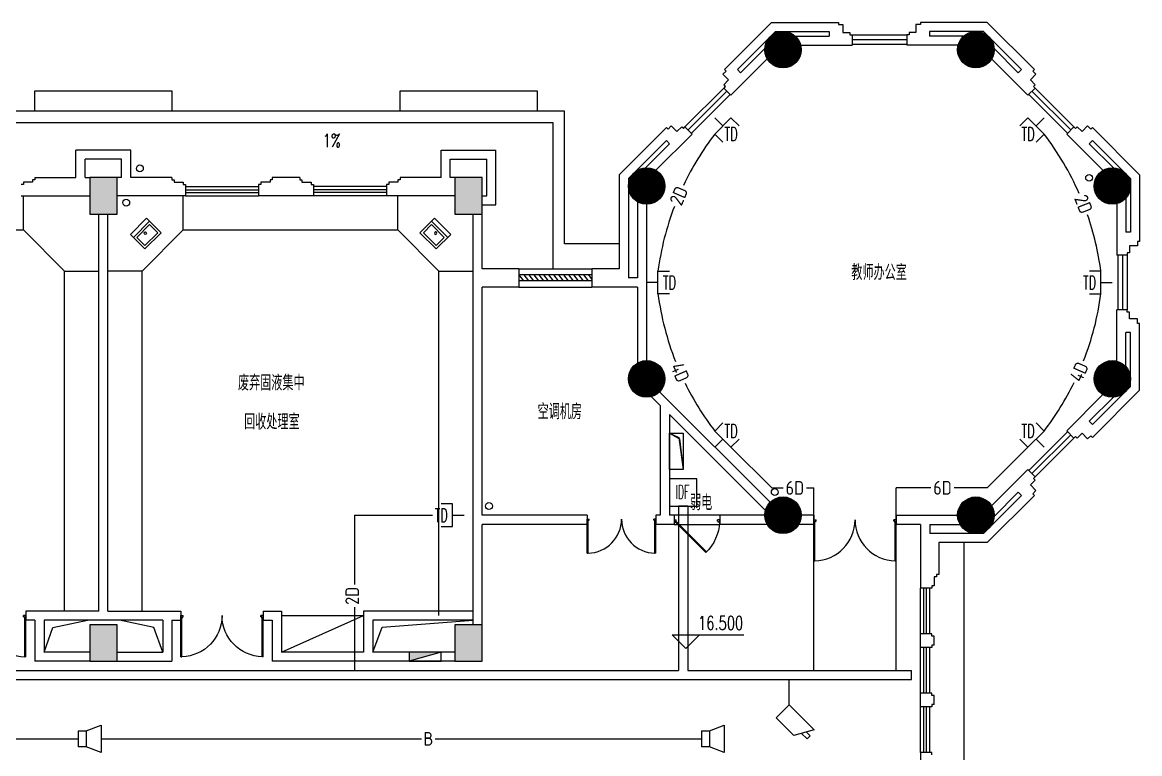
# Model space of a CAD drawing. Extents: x 190999 to 834799, y -200814 to 215286.
# Drawn here: x 618010 to 642484, y -54269 to -38244 of the extents above; entities that cross this region are included whole.
import ezdxf
from ezdxf.enums import TextEntityAlignment as Align

# ---------------------------------------------------------------- set-up
doc = ezdxf.new("R2010")
doc.units = 0
doc.header["$LTSCALE"] = 1000
doc.header["$MEASUREMENT"] = 0
for name, color, linetype in [('00-EQUIP', 3, 'Continuous'), ('00-SIG_TEXT', 7, 'Continuous'), ('00-WIRE-4', 6, 'Continuous'), ('A-墙线', 2, 'Continuous'), ('A-外包装修', 250, 'Continuous'), ('A-外窗', 145, 'Continuous'), ('A-家具', 250, 'Continuous'), ('A-门', 167, 'Continuous'), ('COLUMN', 2, 'Continuous'), ('DIM_ELEV', 3, 'Continuous'), ('EQUIP_消火栓', 6, 'Continuous'), ('PUB_HATCH', 250, 'Continuous'), ('PUB_TEXT', 7, 'Continuous'), ('WALL', 4, 'Continuous'), ('WINDOW', 7, 'Continuous'), ('屋面排水', 7, 'Continuous'), ('房间名称', 7, 'Continuous'), ('桥架', 1, 'Continuous'), ('洞口线', 177, 'Continuous'), ('电井开洞', 6, 'Continuous'), ('雨水管', 3, 'Continuous'), ('雨水管口', 1, 'Continuous')]:
    doc.layers.add(name, color=color, linetype=linetype)
doc.styles.add('-GBCBIGGBENOR', font='GBENOR.shx', dxfattribs={"bigfont": 'GBCBIG.shx'})
doc.styles.add('_COMPLEX', font='COMPLEX.shx', dxfattribs={"width": 0.5})
doc.styles.add('_TCH_DIM', font='SIMPLEX', dxfattribs={"bigfont": 'GBCBIG'})
doc.styles.get("Standard").update_dxf_attribs({"font": 'simhei.ttf'})
doc.styles.add('zz-1', font='arial.ttf', dxfattribs={"width": 0.8})

# ---------------------------------------------------------------- blocks, each defined once
blk = doc.blocks.new('m1800')
at = {"layer": 'A-墙线'}
for p, q in [((-900, -100), (-900, 100)), ((900, -100), (900, 100))]:
    blk.add_line(p, q, dxfattribs=at)
at = {"layer": 'A-门'}
for p, q in [((-900, 900), (-900, 0)), ((-900, 900), (-880, 900)), ((-880, 900), (-880, 50)), ((880, 900), (880, 50)), ((900, 900), (880, 900)), ((900, 900), (900, 0)), ((-900, 50), (-870, 50)), ((-900, 0), (-850, 0)), ((-870, 50), (-870, 30)), ((-870, 30), (-850, 30)), ((-850, 30), (-850, 0)), ((850, 30), (850, 0)), ((870, 30), (850, 30)), ((900, 0), (850, 0)), ((870, 50), (870, 30)), ((900, 50), (870, 50))]:
    blk.add_line(p, q, dxfattribs=at)
for centre, start, end in [((-900, 0), 0, 88.7267), ((900, 0), 91.2733, 180)]:
    blk.add_arc(centre, 900, start, end, dxfattribs=at)
blk = doc.blocks.new('$TwtSys$00000434')
for p, q in [((-0.5, 0.5), (-0.5, -0.5)), ((-0.5, -0.5), (0.5, 0.5)), ((0.5, 0.5), (-0.5, 0.5)), ((0.5, -0.5), (0.5, 0.5)), ((-0.5, -0.5), (0.5, -0.5))]:
    blk.add_line(p, q)
blk.add_solid([(0.5, -0.5), (0.5, 0.5), (-0.5, -0.5)])
blk = doc.blocks.new('bfm01')
at = {"layer": 'A-墙线'}
for p, q in [((-200, 0), (0, 0)), ((-200, -1000), (0, -1000))]:
    blk.add_line(p, q, dxfattribs=at)
at = {"layer": 'A-门'}
for p, q in [((-200, -1000), (-200, 0)), ((-100, 0), (-100, -50)), ((-70, -50), (-100, -50)), ((-50, -30), (-70, -30)), ((-70, -30), (-70, -50)), ((-64, -44), (-50, -30)), ((-64, -44), (603, -711)), ((-50, 0), (-50, -30)), ((-50, -30), (617, -697)), ((0, 0), (0, -1000)), ((-70, -950), (-100, -950)), ((-100, -1000), (-100, -950)), ((-70, -970), (-70, -950)), ((-50, -970), (-70, -970)), ((-50, -1000), (-50, -970)), ((-50, -1000), (-100, -1000))]:
    blk.add_line(p, q, dxfattribs=at)
blk.add_arc((-100, 0), 1000, 272.866, 315.8103, dxfattribs=at)
blk = doc.blocks.new('$WINLIB2D$00000039')
at = {"color": 0}
for p, q in [((0.5, 0.5), (-0.5, 0.5)), ((-0.5, 0.167), (0.5, 0.167)), ((-0.384, -0.167), (-0.448, 0.167)), ((-0.316, -0.167), (-0.38, 0.167)), ((-0.248, -0.167), (-0.312, 0.167)), ((-0.18, -0.167), (-0.244, 0.167)), ((-0.112, -0.167), (-0.176, 0.167)), ((-0.044, -0.167), (-0.108, 0.167)), ((0.024, -0.167), (-0.04, 0.167)), ((0.092, -0.167), (0.028, 0.167)), ((0.16, -0.167), (0.096, 0.167)), ((0.228, -0.167), (0.164, 0.167)), ((0.296, -0.167), (0.232, 0.167)), ((0.364, -0.167), (0.3, 0.167)), ((0.432, -0.167), (0.368, 0.167)), ((0.5, -0.167), (0.436, 0.167)), ((-0.452, -0.167), (-0.5, 0.084)), ((-0.5, -0.167), (0.5, -0.167)), ((0.5, -0.5), (-0.5, -0.5))]:
    blk.add_line(p, q, dxfattribs=at)
blk = doc.blocks.new('_YZH')
blk.add_circle((0, 0), 0.5)
at = {"layer": 'PUB_HATCH', "const_width": 0.5}
blk.add_lwpolyline([(-0.25, 0, 1), (0.25, 0, 1)], format="xyb", close=True, dxfattribs=at)
blk = doc.blocks.new('$plan$00001609')
at = {"linetype": 'Continuous'}
for p, q in [((0, -251), (0, 251)), ((0, 251), (450, 251)), ((93, -251), (93, 251)), ((450, 251), (450, -251)), ((146, -199), (146, 199)), ((146, 199), (397, 199)), ((397, 199), (397, -199)), ((146, -199), (397, -199)), ((0, -251), (450, -251))]:
    blk.add_line(p, q, dxfattribs=at)
blk.add_line((238, 2), (238, 0))
blk.add_arc((212, 0), 26, 4.716, 0, dxfattribs=at)
at = {"style": 'zz-1'}
for tag in ['YSIZE', 'XSIZE']:
    blk.add_attdef(tag, (0, 0), '', height=0.5, dxfattribs=at)
blk = doc.blocks.new('_LINKPT1')
at = {"color": 0}
blk.add_line((0, 0), (0, 0), dxfattribs=at)
blk = doc.blocks.new('IO37IMB6')
for p, q in [((-0.5, 0.499), (-0.5, 0.999)), ((0.5, 0.999), (0.5, 0.499)), ((0.5, 0.499), (-0.5, 0.499)), ((0, 0.5), (0, 0))]:
    blk.add_line(p, q)
at = {"xscale": 0.002, "yscale": 0.002, "zscale": 0.002}
for p in [(0, 1.384), (-0.5, 0.499), (0.5, 0.499), (0, 0)]:
    blk.add_blockref('_LINKPT1', p, dxfattribs=at)
at = {"style": '_COMPLEX', "width": 0.6, "flags": 8}
blk.add_attdef('$TEXT$', text='', height=0.6, dxfattribs=at).set_placement((0, 1), align=Align.MIDDLE_CENTER)
at = {"flags": 9}
blk.add_attdef('A', (0, 0), '', height=0.00002, dxfattribs=at)
blk = doc.blocks.new('OS28WV87')
for p, q in [((0.35, 0.35), (1, 0.6)), ((1, 0.6), (1, -0.6)), ((0, 0.35), (0, -0.35)), ((0, 0.35), (0.35, 0.35)), ((0.35, 0.35), (0.35, -0.35)), ((0.35, -0.35), (0, -0.35)), ((1, -0.6), (0.35, -0.35))]:
    blk.add_line(p, q)
at = {"xscale": 0.002, "yscale": 0.002, "zscale": 0.002}
for p in [(0, 0), (0.175, 0.35), (1, 0), (0.175, -0.35)]:
    blk.add_blockref('_LINKPT1', p, dxfattribs=at)
at = {"flags": 9}
blk.add_attdef('A', (0, 0), '', height=0.00002, dxfattribs=at)
blk = doc.blocks.new('A$C6FA94C0C')
at = {"layer": '00-EQUIP', "color": 1}
for p, q in [((300, 800), (80, 672)), ((80, 672), (0, 0))]:
    blk.add_line(p, q, dxfattribs=at)
blk.add_lwpolyline([(0, 0), (300, 0), (300, 800), (0, 800)], close=True, dxfattribs=at)
blk = doc.blocks.new('_I71UQN')
for p, q in [((-0.837, 0.1), (-0.609, 0.1)), ((-0.837, -0.1), (-0.837, 0.1)), ((-0.78, 0.4), (-0.323, -0.4)), ((0.78, 0.4), (-0.78, 0.4)), ((0.78, 0.4), (0.78, -0.4)), ((-0.837, -0.1), (-0.494, -0.1)), ((0.78, -0.4), (-0.323, -0.4))]:
    blk.add_line(p, q)
at = {"xscale": 0.002, "yscale": 0.002, "zscale": 0.002}
for p in [(0, 0.4), (0.78, 0), (0, -0.4)]:
    blk.add_blockref('_LINKPT1', p, dxfattribs=at)
at = {"flags": 9}
blk.add_attdef('A', (0, 0), '', height=0.00002, dxfattribs=at)

msp = doc.modelspace()

# ---------------------------------------------------------------- hatches: boundary and pattern name
at = {"layer": 'PUB_HATCH'}
for points in [[(619484.6, -42444.4), (620084.6, -42444.4), (620084.6, -41644.4), (619484.6, -41644.4)], [(627484.6, -42444.4), (628084.6, -42444.4), (628084.6, -41644.4), (627484.6, -41644.4)], [(619484.6, -52244.4), (620084.6, -52244.4), (620084.6, -51444.4), (619484.6, -51444.4)], [(627484.6, -52244.4), (628084.6, -52244.4), (628084.6, -51444.4), (627484.6, -51444.4)]]:
    msp.add_hatch(color=256, dxfattribs=at).paths.add_polyline_path(points)

# ---------------------------------------------------------------- linework, layer by layer
at = {"layer": '00-EQUIP'}
msp.add_lwpolyline([(632784.6, -48244.4), (632184.6, -48244.4), (632184.6, -48844.4), (632784.6, -48844.4)], close=True, dxfattribs=at)
at = {"layer": '00-WIRE-4'}
for p, q in [((634425.3, -48447.1), (633531.5, -47553.4)), ((639146.7, -48444.4), (640037.6, -47553.4)), ((634425.3, -48447.1), (634677.4, -48447.1)), ((635186.6, -48447.1), (635349, -48447.1)), ((635349, -52444.4), (635349, -48447.1)), ((637149, -52444.4), (637149, -48444.4)), ((637911, -48444.4), (637149, -48444.4)), ((639146.7, -48444.4), (638420.2, -48444.4)), ((625284.6, -49044.4), (625284.6, -50560.3)), ((625284.6, -49044.4), (626992.7, -49044.4)), ((625284.6, -51060.9), (625284.6, -52444.4)), ((634803.6, -53198.3), (634803.6, -52644.4)), ((616559.1, -53944.4), (619234.6, -53944.4)), ((619734.6, -53944.4), (626751, -53944.4)), ((627056, -53944.4), (632884.6, -53944.4))]:
    msp.add_line(p, q, dxfattribs=at)
for centre, start, end in [((638213, -44538.2), 142.61919, 154.56664), ((635356.2, -44538.2), 23.63982, 37.38081), ((638213, -44538.2), 159.09077, 172.35795), ((635356.2, -44538.2), 7.64205, 19.11569), ((638213, -43353), 187.64205, 201.49265), ((635356.2, -43353), 338.62448, 352.35795), ((638213, -43353), 206.18517, 217.38081), ((635356.2, -43353), 322.61919, 333.93196)]:
    msp.add_arc(centre, 6336.4, start, end, dxfattribs=at)
at = {"layer": 'A-墙线'}
for p, q in [((634423.3, -38244.4), (633390.2, -39277.5)), ((634423.3, -38244.4), (635884.4, -38244.4)), ((635884.4, -38244.4), (635884.4, -38294.4)), ((635884.4, -38294.4), (635984.4, -38294.4)), ((635984.4, -38294.4), (635984.4, -38469.4)), ((637684.4, -38294.4), (637584.4, -38294.4)), ((637584.4, -38294.4), (637584.4, -38469.4)), ((639145.4, -38244.4), (637684.4, -38244.4)), ((637684.4, -38244.4), (637684.4, -38294.4)), ((639145.4, -38244.4), (640178.5, -39277.5)), ((634506.2, -38444.4), (633673.1, -39277.5)), ((634506.2, -38444.4), (635684.4, -38444.4)), ((634936.4, -38544.4), (635684.4, -38544.4)), ((635684.4, -38444.4), (635684.4, -38544.4)), ((635984.4, -38469.4), (636134.4, -38469.4)), ((636134.4, -38469.4), (636134.4, -38519.4)), ((636134.4, -38519.4), (636184.4, -38519.4)), ((636184.4, -38519.4), (636184.4, -38744.4)), ((637434.4, -38519.4), (637384.4, -38519.4)), ((637384.4, -38519.4), (637384.4, -38744.4)), ((637584.4, -38469.4), (637434.4, -38469.4)), ((637434.4, -38469.4), (637434.4, -38519.4)), ((639062.5, -38444.4), (637884.4, -38444.4)), ((637884.4, -38444.4), (637884.4, -38544.4)), ((638632.3, -38544.4), (637884.4, -38544.4)), ((639062.5, -38444.4), (639895.6, -39277.5)), ((634272.7, -38819.4), (633743.8, -39348.2)), ((635059.2, -38744.4), (636184.4, -38744.4)), ((638509.5, -38744.4), (637384.4, -38744.4)), ((639296.1, -38819.4), (639824.9, -39348.2)), ((634327.3, -39047.6), (633531.7, -39843.2)), ((639241.4, -39047.6), (640037, -39843.2)), ((633425.6, -39312.9), (633354.9, -39383.6)), ((633354.9, -39383.6), (633478.6, -39507.3)), ((633390.2, -39277.5), (633425.6, -39312.9)), ((633673.1, -39277.5), (633743.8, -39348.2)), ((639895.6, -39277.5), (639824.9, -39348.2)), ((640213.8, -39383.6), (640090.1, -39507.3)), ((640178.5, -39277.5), (640143.1, -39312.9)), ((640143.1, -39312.9), (640213.8, -39383.6)), ((633478.6, -39507.3), (633372.6, -39613.4)), ((633372.6, -39613.4), (633407.9, -39648.7)), ((633407.9, -39648.7), (633372.6, -39684.1)), ((640090.1, -39507.3), (640196.1, -39613.4)), ((640196.1, -39613.4), (640160.8, -39648.7)), ((640160.8, -39648.7), (640196.1, -39684.1)), ((633372.6, -39684.1), (633531.7, -39843.2)), ((640196.1, -39684.1), (640037, -39843.2)), ((631084.4, -41583.4), (632117.5, -40550.3)), ((632117.5, -40550.3), (632152.8, -40585.7)), ((632152.8, -40585.7), (632223.5, -40514.9)), ((632223.5, -40514.9), (632347.3, -40638.7)), ((632347.3, -40638.7), (632453.3, -40532.6)), ((632453.3, -40532.6), (632488.7, -40568)), ((632488.7, -40568), (632524, -40532.6)), ((632524, -40532.6), (632683.1, -40691.7)), ((641044.7, -40532.6), (640885.6, -40691.7)), ((641080, -40568), (641044.7, -40532.6)), ((641115.4, -40532.6), (641080, -40568)), ((641221.5, -40638.7), (641115.4, -40532.6)), ((641345.2, -40514.9), (641221.5, -40638.7)), ((641415.9, -40585.7), (641345.2, -40514.9)), ((641451.3, -40550.3), (641415.9, -40585.7)), ((642484.4, -41583.4), (641451.3, -40550.3)), ((631284.4, -41666.2), (632117.5, -40833.1)), ((631887.5, -41487.3), (632683.1, -40691.7)), ((632117.5, -40833.1), (632188.2, -40903.9)), ((641681.2, -41487.3), (640885.6, -40691.7)), ((641451.3, -40833.1), (641380.6, -40903.9)), ((642284.4, -41666.2), (641451.3, -40833.1)), ((620384.6, -41044.4), (619184.6, -41044.4)), ((619184.6, -41644.4), (619184.6, -41044.4)), ((620384.6, -41644.4), (620384.6, -41044.4)), ((627184.6, -41044.4), (628384.6, -41044.4)), ((627184.6, -41644.4), (627184.6, -41044.4)), ((628384.6, -42244.4), (628384.6, -41044.4)), ((631659.3, -41432.7), (632188.2, -40903.9)), ((641909.4, -41432.7), (641380.6, -40903.9)), ((620184.6, -41244.4), (619384.6, -41244.4)), ((619384.6, -41644.4), (619384.6, -41244.4)), ((620184.6, -41644.4), (620184.6, -41244.4)), ((627384.6, -41244.4), (628184.6, -41244.4)), ((627384.6, -41644.4), (627384.6, -41244.4)), ((628184.6, -42044.4), (628184.6, -41244.4)), ((631084.4, -41583.4), (631084.4, -43644.4)), ((642484.4, -41583.4), (642484.4, -43044.4)), ((618034.6, -41794.4), (617984.6, -41794.4)), ((618034.6, -41744.4), (618034.6, -41794.4)), ((618234.6, -41744.4), (618034.6, -41744.4)), ((618234.6, -41694.4), (618234.6, -41744.4)), ((618284.6, -41694.4), (618234.6, -41694.4)), ((618284.6, -41644.4), (619184.6, -41644.4)), ((618284.6, -41644.4), (618284.6, -41694.4)), ((619384.6, -41644.4), (619484.6, -41644.4)), ((620184.6, -41644.4), (620084.6, -41644.4)), ((621284.6, -41644.4), (620384.6, -41644.4)), ((621284.6, -41644.4), (621284.6, -41694.4)), ((621284.6, -41694.4), (621334.6, -41694.4)), ((621334.6, -41694.4), (621334.6, -41744.4)), ((621334.6, -41744.4), (621534.6, -41744.4)), ((621534.6, -41744.4), (621534.6, -41794.4)), ((621534.6, -41794.4), (621584.6, -41794.4)), ((621584.6, -41794.4), (621584.6, -42044.4)), ((623234.6, -41794.4), (623184.6, -41794.4)), ((623184.6, -41794.4), (623184.6, -42044.4)), ((623234.6, -41744.4), (623234.6, -41794.4)), ((623434.6, -41744.4), (623234.6, -41744.4)), ((623434.6, -41694.4), (623434.6, -41744.4)), ((623484.6, -41694.4), (623434.6, -41694.4)), ((624084.6, -41644.4), (623484.6, -41644.4)), ((623484.6, -41644.4), (623484.6, -41694.4)), ((624084.6, -41644.4), (624084.6, -41694.4)), ((624084.6, -41694.4), (624134.6, -41694.4)), ((624134.6, -41694.4), (624134.6, -41744.4)), ((624134.6, -41744.4), (624334.6, -41744.4)), ((624334.6, -41744.4), (624334.6, -41794.4)), ((624334.6, -41794.4), (624384.6, -41794.4)), ((624384.6, -41794.4), (624384.6, -42044.4)), ((626034.6, -41794.4), (625984.6, -41794.4)), ((625984.6, -41794.4), (625984.6, -42044.4)), ((626034.6, -41744.4), (626034.6, -41794.4)), ((626234.6, -41744.4), (626034.6, -41744.4)), ((626234.6, -41694.4), (626234.6, -41744.4)), ((626284.6, -41694.4), (626234.6, -41694.4)), ((627184.6, -41644.4), (626284.6, -41644.4)), ((626284.6, -41644.4), (626284.6, -41694.4)), ((627484.6, -41644.4), (627384.6, -41644.4)), ((631284.4, -41666.2), (631284.4, -43844.4)), ((642284.4, -41666.2), (642284.4, -42844.4)), ((617984.6, -42044.4), (619484.6, -42044.4)), ((621584.6, -42044.4), (620084.6, -42044.4)), ((624384.6, -42044.4), (623184.6, -42044.4)), ((627484.6, -42044.4), (625984.6, -42044.4)), ((628084.6, -42044.4), (628184.6, -42044.4)), ((642184.4, -42096.5), (642184.4, -42844.4)), ((628084.6, -42244.4), (628384.6, -42244.4)), ((631484.4, -42178.3), (631484.4, -43844.4)), ((631684.4, -42231.9), (631684.4, -45656.9)), ((641984.4, -42219.2), (641984.4, -43344.4)), ((619684.6, -51144.4), (619684.6, -42444.4)), ((619884.6, -51144.4), (619884.6, -42444.4)), ((627884.6, -51444.4), (627884.6, -42444.4)), ((628084.6, -43644.4), (628084.6, -42444.4)), ((642284.4, -42844.4), (642184.4, -42844.4)), ((642484.4, -43044.4), (642434.4, -43044.4)), ((642434.4, -43044.4), (642434.4, -43144.4)), ((642259.4, -43294.4), (642209.4, -43294.4)), ((642209.4, -43294.4), (642209.4, -43344.4)), ((642434.4, -43144.4), (642259.4, -43144.4)), ((642259.4, -43144.4), (642259.4, -43294.4)), ((642209.4, -43344.4), (641984.4, -43344.4)), ((628084.6, -49044.4), (628084.6, -44044.4)), ((631484.4, -43844.4), (631284.4, -43844.4)), ((631484.4, -43844.4), (631284.4, -43844.4)), ((631484.4, -44044.4), (631484.4, -45710.5)), ((641984.4, -45669.6), (641984.4, -44544.4)), ((642209.4, -44544.4), (641984.4, -44544.4)), ((642209.4, -44594.4), (642209.4, -44544.4)), ((642259.4, -44594.4), (642209.4, -44594.4)), ((642259.4, -44744.4), (642259.4, -44594.4)), ((642434.4, -44744.4), (642259.4, -44744.4)), ((642434.4, -44844.4), (642434.4, -44744.4)), ((642484.4, -44844.4), (642434.4, -44844.4)), ((642484.4, -46305.4), (642484.4, -44844.4)), ((642184.4, -45792.3), (642184.4, -45044.4)), ((642284.4, -45044.4), (642184.4, -45044.4)), ((642284.4, -46222.6), (642284.4, -45044.4)), ((642284.4, -46222.6), (641451.3, -47055.7)), ((631984.6, -46639.7), (631784.6, -46439.7)), ((634389.2, -48761.5), (631966.8, -46339.2)), ((641681.2, -46401.5), (640885.6, -47197.1)), ((641909.4, -46456.1), (641380.6, -46985)), ((642484.4, -46305.4), (641451.3, -47338.5)), ((631984.6, -46639.7), (631984.6, -49044.4)), ((634285.6, -48940.8), (632184.6, -46839.7)), ((632184.6, -46839.7), (632184.6, -49044.4)), ((641451.3, -47055.7), (641380.6, -46985)), ((641044.7, -47356.2), (640885.6, -47197.1)), ((641080, -47320.8), (641044.7, -47356.2)), ((641115.4, -47356.2), (641080, -47320.8)), ((641221.5, -47250.1), (641115.4, -47356.2)), ((641345.2, -47373.9), (641221.5, -47250.1)), ((641415.9, -47303.2), (641345.2, -47373.9)), ((641451.3, -47338.5), (641415.9, -47303.2)), ((639241.4, -48841.3), (640037, -48045.6)), ((640196.1, -48204.7), (640037, -48045.6)), ((640160.8, -48240.1), (640196.1, -48204.7)), ((640090.1, -48381.5), (640196.1, -48275.4)), ((640213.8, -48505.2), (640090.1, -48381.5)), ((640196.1, -48275.4), (640160.8, -48240.1)), ((639062.5, -49444.4), (639895.6, -48611.3)), ((639145.4, -49644.4), (640178.5, -48611.3)), ((639296.1, -49069.5), (639824.9, -48540.6)), ((639895.6, -48611.3), (639824.9, -48540.6)), ((640143.1, -48576), (640213.8, -48505.2)), ((640178.5, -48611.3), (640143.1, -48576)), ((630384.6, -49044.4), (628084.6, -49044.4)), ((630384.6, -49044.4), (630384.6, -49244.4)), ((631984.6, -49044.4), (631884.6, -49044.4)), ((631884.6, -49044.4), (631884.6, -49244.4)), ((632284.6, -49044.4), (632184.6, -49044.4)), ((632284.6, -49044.4), (632284.6, -49244.4)), ((634272, -49044.4), (633284.6, -49044.4)), ((633284.6, -49044.4), (633284.6, -49244.4)), ((635349, -49044.4), (635072, -49044.4)), ((637149, -49044.4), (638497.1, -49044.4)), ((637149, -49044.4), (637149, -49244.4)), ((628084.6, -51444.4), (628084.6, -49244.4)), ((630384.6, -49244.4), (628084.6, -49244.4)), ((632284.6, -49244.4), (631884.6, -49244.4)), ((634325.6, -49244.4), (633284.6, -49244.4)), ((635349, -49244.4), (635018.4, -49244.4)), ((637684.6, -49244.4), (637149, -49244.4)), ((637684.6, -49244.4), (637684.6, -50644.4)), ((637884.6, -49244.4), (638550.4, -49244.4)), ((637884.6, -49244.4), (637884.6, -49444.4)), ((639062.5, -49444.4), (637884.6, -49444.4)), ((638084.6, -49644.4), (638084.6, -50344.4)), ((639145.4, -49644.4), (638084.6, -49644.4)), ((638034.6, -50394.4), (637984.6, -50394.4)), ((637984.6, -50394.4), (637984.6, -50594.4)), ((638084.6, -50344.4), (638034.6, -50344.4)), ((638034.6, -50344.4), (638034.6, -50394.4)), ((637934.6, -50644.4), (637684.6, -50644.4)), ((637934.6, -50594.4), (637934.6, -50644.4)), ((637984.6, -50594.4), (637934.6, -50594.4)), ((619684.6, -51144.4), (618084.6, -51144.4)), ((619884.6, -51144.4), (621484.6, -51144.4)), ((623284.6, -51144.4), (623684.6, -51144.4)), ((623684.6, -51144.4), (623684.6, -52044.4)), ((618284.6, -51344.4), (618084.6, -51344.4)), ((618284.6, -51344.4), (618284.6, -52244.4)), ((621084.6, -51344.4), (618484.6, -51344.4)), ((618484.6, -51344.4), (618484.6, -52044.4)), ((621084.6, -51344.4), (621084.6, -52044.4)), ((621284.6, -51344.4), (621484.6, -51344.4)), ((621284.6, -51344.4), (621284.6, -52244.4)), ((623284.6, -51344.4), (623484.6, -51344.4)), ((623484.6, -51344.4), (623484.6, -52244.4)), ((637684.6, -51944.4), (637684.6, -51644.4)), ((637934.6, -51644.4), (637684.6, -51644.4)), ((637934.6, -51694.4), (637934.6, -51644.4)), ((637984.6, -51694.4), (637934.6, -51694.4)), ((637984.6, -51894.4), (637984.6, -51694.4)), ((619484.6, -52044.4), (618484.6, -52044.4)), ((620084.6, -52044.4), (621084.6, -52044.4)), ((625484.6, -52044.4), (623684.6, -52044.4)), ((627484.6, -52044.4), (625684.6, -52044.4)), ((637934.6, -51944.4), (637684.6, -51944.4)), ((637934.6, -51894.4), (637934.6, -51944.4)), ((637984.6, -51894.4), (637934.6, -51894.4)), ((619484.6, -52244.4), (618284.6, -52244.4)), ((620084.6, -52244.4), (621284.6, -52244.4)), ((627484.6, -52244.4), (623484.6, -52244.4)), ((637684.6, -53244.4), (637684.6, -52944.4)), ((637934.6, -52944.4), (637684.6, -52944.4)), ((637934.6, -52994.4), (637934.6, -52944.4)), ((637984.6, -52994.4), (637934.6, -52994.4)), ((637984.6, -53194.4), (637984.6, -52994.4)), ((637934.6, -53244.4), (637684.6, -53244.4)), ((637934.6, -53194.4), (637934.6, -53244.4)), ((637984.6, -53194.4), (637934.6, -53194.4)), ((637684.6, -54244.4), (637684.6, -55644.4)), ((637934.6, -54244.4), (637684.6, -54244.4)), ((637934.6, -54294.4), (637934.6, -54244.4))]:
    msp.add_line(p, q, dxfattribs=at)
for points in [[(627884.6, -51144.4), (625484.6, -51144.4), (625484.6, -52044.4)], [(627884.6, -51344.4), (625684.6, -51344.4), (625684.6, -52044.4)]]:
    msp.add_lwpolyline(points, dxfattribs=at)
at = {"layer": 'A-外包装修'}
for p, q in [((629884.6, -40194.2), (563784.6, -40194.2)), ((629884.6, -43094.4), (629884.6, -40194.2)), ((629634.6, -40444.2), (563784.6, -40444.2)), ((629634.6, -43644.4), (629634.6, -40444.2)), ((631083.4, -43094.4), (629884.6, -43094.4)), ((638634.6, -49644.4), (638634.6, -64794.4))]:
    msp.add_line(p, q, dxfattribs=at)
for points in [[(618284.2, -40194.2), (618284.2, -39744.1), (621284.9, -39744.1), (621284.9, -40194.2)], [(626284.2, -40194.2), (626284.2, -39744.1), (629284.9, -39744.1), (629284.9, -40194.2)]]:
    msp.add_lwpolyline(points, dxfattribs=at)
at = {"layer": 'A-外窗'}
for p, q in [((636184.4, -38519.4), (637384.4, -38519.4)), ((636184.4, -38619.4), (637384.4, -38619.4)), ((636184.4, -38719.4), (637384.4, -38719.4)), ((632524, -40532.6), (633372.6, -39684.1)), ((632594.7, -40603.3), (633443.3, -39754.8)), ((632665.5, -40674), (633514, -39825.5)), ((640903.3, -40674), (640054.7, -39825.5)), ((640974, -40603.3), (640125.4, -39754.8)), ((641044.7, -40532.6), (640196.1, -39684.1)), ((621584.6, -41844.4), (623184.6, -41844.4)), ((625984.6, -41844.4), (624384.6, -41844.4)), ((621584.6, -41914.4), (623184.6, -41914.4)), ((621584.6, -41974.4), (623184.6, -41974.4)), ((621584.6, -42044.4), (623184.6, -42044.4)), ((625984.6, -41914.4), (624384.6, -41914.4)), ((625984.6, -41974.4), (624384.6, -41974.4)), ((625984.6, -42044.4), (624384.6, -42044.4)), ((642009.4, -43344.4), (642009.4, -44544.4)), ((642109.4, -43344.4), (642109.4, -44544.4)), ((642209.4, -43344.4), (642209.4, -44544.4)), ((640903.3, -47214.8), (640054.7, -48063.3)), ((640974, -47285.5), (640125.4, -48134)), ((641044.7, -47356.2), (640196.1, -48204.7)), ((637684.6, -51644.4), (637684.6, -50644.4)), ((637754.6, -51644.4), (637754.6, -50644.4)), ((637814.6, -51644.4), (637814.6, -50644.4)), ((637884.6, -51644.4), (637884.6, -50644.4)), ((637684.6, -52944.4), (637684.6, -51944.4)), ((637754.6, -52944.4), (637754.6, -51944.4)), ((637814.6, -52944.4), (637814.6, -51944.4)), ((637884.6, -52944.4), (637884.6, -51944.4)), ((637684.6, -54244.4), (637684.6, -53244.4)), ((637754.6, -54244.4), (637754.6, -53244.4)), ((637814.6, -54244.4), (637814.6, -53244.4)), ((637884.6, -54244.4), (637884.6, -53244.4))]:
    msp.add_line(p, q, dxfattribs=at)
at = {"layer": 'A-家具'}
for p, q in [((618034.6, -42794.4), (618034.6, -42044.4)), ((621534.6, -42794.4), (621534.6, -42044.4)), ((626234.6, -42794.4), (626234.6, -42044.4)), ((613534.6, -42794.4), (618034.6, -42794.4)), ((618034.6, -42794.4), (618934.6, -43694.4)), ((621534.6, -42794.4), (620634.6, -43694.4)), ((621534.6, -42794.4), (626234.6, -42794.4)), ((626234.6, -42794.4), (627134.6, -43694.4)), ((618934.6, -51144.4), (618934.6, -43694.4)), ((618934.6, -43694.4), (619684.6, -43694.4)), ((620634.6, -43694.4), (619884.6, -43694.4)), ((620634.6, -51144.4), (620634.6, -43694.4)), ((627134.6, -51244.4), (627134.6, -43694.4)), ((627134.6, -43694.4), (627884.6, -43694.4)), ((623684.6, -51244.4), (625484.6, -51244.4)), ((623684.6, -52044.4), (625484.6, -51244.4))]:
    msp.add_line(p, q, dxfattribs=at)
at = {"layer": 'COLUMN'}
for p, q in [((620084.6, -41644.4), (619484.6, -41644.4)), ((619484.6, -41644.4), (619484.6, -42444.4)), ((620084.6, -42444.4), (620084.6, -41644.4)), ((628084.6, -41644.4), (627484.6, -41644.4)), ((627484.6, -41644.4), (627484.6, -42444.4)), ((628084.6, -42444.4), (628084.6, -41644.4)), ((619484.6, -42444.4), (620084.6, -42444.4)), ((627484.6, -42444.4), (628084.6, -42444.4)), ((620084.6, -51444.4), (619484.6, -51444.4)), ((619484.6, -51444.4), (619484.6, -52244.4)), ((620084.6, -52244.4), (620084.6, -51444.4)), ((628084.6, -51444.4), (627484.6, -51444.4)), ((627484.6, -51444.4), (627484.6, -52244.4)), ((628084.6, -52244.4), (628084.6, -51444.4)), ((619484.6, -52244.4), (620084.6, -52244.4)), ((627484.6, -52244.4), (628084.6, -52244.4))]:
    msp.add_line(p, q, dxfattribs=at)
at = {"layer": 'DIM_ELEV'}
for p, q in [((632545.6, -51962.5), (632245.6, -51662.5)), ((632245.6, -51662.5), (633810.6, -51662.5)), ((632545.6, -51962.5), (632845.6, -51662.5))]:
    msp.add_line(p, q, dxfattribs=at)
at = {"layer": 'WALL'}
for p, q in [((628884.6, -43644.4), (628084.6, -43644.4)), ((628884.6, -43644.4), (628884.6, -44044.4)), ((631084.4, -43644.4), (630484.6, -43644.4)), ((630484.6, -43644.4), (630484.6, -44044.4)), ((628884.6, -44044.4), (628084.6, -44044.4)), ((631484.4, -44044.4), (630484.6, -44044.4))]:
    msp.add_line(p, q, dxfattribs=at)
at = {"layer": '屋面排水'}
msp.add_lwpolyline([(624381.2, -40834.2, 0, 0, 0), (622988.9, -40834.2, 80, 0, 0), (622688.9, -40834.2, 0, 0, 0)], format="xyseb", dxfattribs=at)
at = {"layer": '桥架'}
for p, q in [((632384.6, -48844.4), (632384.6, -52444.4)), ((632584.6, -48844.4), (632384.6, -48844.4)), ((632584.6, -48844.4), (632584.6, -52444.4)), ((564784.6, -52444.4), (632384.6, -52444.4)), ((632584.6, -52444.4), (637484.6, -52444.4)), ((637484.6, -52644.4), (637484.6, -52444.4)), ((564784.6, -52644.4), (637484.6, -52644.4))]:
    msp.add_line(p, q, dxfattribs=at)
at = {"layer": '洞口线', "ltscale": 2}
for points in [[(618484.6, -52044.4), (618676.2, -51505.4), (619434.6, -51344.4)], [(621084.6, -52044.4), (620892.9, -51505.4), (620134.6, -51344.4)], [(625684.6, -52044.4), (625894.8, -51496.6), (627884.6, -51344.4)]]:
    msp.add_lwpolyline(points, dxfattribs=at)
at = {"layer": '电井开洞', "color": 4}
msp.add_lwpolyline([(632184.6, -47244.4), (632484.6, -47244.4), (632484.6, -48044.4), (632184.6, -48044.4)], close=True, dxfattribs=at)
at = {"layer": '电井开洞'}
msp.add_lwpolyline([(632184.6, -47244.4), (632389.9, -47343), (632484.6, -48044.4)], dxfattribs=at)
at = {"layer": '雨水管'}
for centre in [(641377.3, -41651.6), (620284.6, -42194.4), (634491.6, -48537.3), (628231.1, -48844.4)]:
    msp.add_circle(centre, 75, dxfattribs=at)
at = {"layer": '雨水管口'}
msp.add_circle((620584.6, -41444.4), 75, dxfattribs=at)

# ---------------------------------------------------------------- block references
at = {"layer": '00-EQUIP'}
ref = msp.add_blockref('IO37IMB6', (633178.3, -40338.2), dxfattribs=dict(at, xscale=499.9999999999999, yscale=500, zscale=500, rotation=225.0000000000001))
ref.add_attrib('$TEXT$', 'TD', dxfattribs={"layer": '0', "height": 300, "style": '_COMPLEX', "width": 0.6, "flags": 8}).set_placement((633531.9, -40691.7), align=Align.MIDDLE_CENTER)
ref = msp.add_blockref('IO37IMB6', (640390.8, -40338.2), dxfattribs=dict(at, xscale=-499.9999999999999, yscale=500, zscale=500, rotation=134.9999999999999))
ref.add_attrib('$TEXT$', 'TD', dxfattribs={"layer": '0', "height": 300, "style": '_COMPLEX', "width": 0.6, "flags": 8}).set_placement((640037.3, -40691.7), align=Align.MIDDLE_CENTER)
ref = msp.add_blockref('IO37IMB6', (631683.4, -43945.6), dxfattribs=dict(at, xscale=500, yscale=500, zscale=500, rotation=270))
ref.add_attrib('$TEXT$', 'TD', dxfattribs={"layer": '0', "height": 300, "style": '_COMPLEX', "width": 0.6, "flags": 8}).set_placement((632183.4, -43945.6), align=Align.MIDDLE_CENTER)
ref = msp.add_blockref('IO37IMB6', (641885.8, -43945.6), dxfattribs=dict(at, xscale=-500, yscale=500, zscale=500, rotation=90))
ref.add_attrib('$TEXT$', 'TD', dxfattribs={"layer": '0', "height": 300, "style": '_COMPLEX', "width": 0.6, "flags": 8}).set_placement((641385.8, -43945.6), align=Align.MIDDLE_CENTER)
ref = msp.add_blockref('IO37IMB6', (633178.3, -47553.1), dxfattribs=dict(at, xscale=-499.9999999999999, yscale=500, zscale=500, rotation=314.9999999999999))
ref.add_attrib('$TEXT$', 'TD', dxfattribs={"layer": '0', "height": 300, "style": '_COMPLEX', "width": 0.6, "flags": 8}).set_placement((633531.9, -47199.5), align=Align.MIDDLE_CENTER)
ref = msp.add_blockref('IO37IMB6', (640390.8, -47553.1), dxfattribs=dict(at, xscale=499.9999999999999, yscale=500, zscale=500, rotation=45.00000000000001))
ref.add_attrib('$TEXT$', 'TD', dxfattribs={"layer": '0', "height": 300, "style": '_COMPLEX', "width": 0.6, "flags": 8}).set_placement((640037.3, -47199.5), align=Align.MIDDLE_CENTER)
at = {"layer": '00-EQUIP', "xscale": -1}
msp.add_blockref('A$C6FA94C0C', (632484.6, -48044.4), dxfattribs=at)
at = {"layer": '00-EQUIP'}
ref = msp.add_blockref('IO37IMB6', (627684.6, -49044.4), dxfattribs=dict(at, xscale=-500, yscale=500, zscale=500, rotation=90))
ref.add_attrib('$TEXT$', 'TD', dxfattribs={"layer": '0', "height": 300, "style": '_COMPLEX', "width": 0.6, "flags": 8}).set_placement((627184.6, -49044.4), align=Align.MIDDLE_CENTER)
at = {"layer": '00-EQUIP', "xscale": -499.9999999999999, "yscale": 500, "zscale": 500, "rotation": 315}
msp.add_blockref('_I71UQN', (634938, -53615.5), dxfattribs=at)
at = {"layer": '00-EQUIP', "xscale": 500, "yscale": 500, "zscale": 500}
for p in [(619234.6, -53944.4), (632884.6, -53944.4)]:
    msp.add_blockref('OS28WV87', p, dxfattribs=at)
at = {"layer": 'A-家具', "yscale": -1, "rotation": 315}
msp.add_blockref('$plan$00001609', (620554.2, -42714.1), dxfattribs=at)
at = {"layer": 'A-家具', "rotation": 225}
msp.add_blockref('$plan$00001609', (627214.9, -42714.1), dxfattribs=at)
at = {"layer": 'A-门', "xscale": 0.8333333332557231, "yscale": 0.8333333332557231, "zscale": 0.8333333333333334, "rotation": 180}
msp.add_blockref('m1800', (631134.6, -49127.7), dxfattribs=at)
at = {"layer": 'A-门', "xscale": -1}
for name, p, rotation in [('bfm01', (632284.6, -49244.4), 90), ('m1800', (622384.6, -51244.4), 180)]:
    msp.add_blockref(name, p, dxfattribs=dict(at, rotation=rotation))
at = {"layer": 'A-门', "rotation": 180}
for p in [(636249, -49144.4), (636249, -49144.4), (617184.6, -51244.4)]:
    msp.add_blockref('m1800', p, dxfattribs=at)
at = {"layer": 'COLUMN', "xscale": 800, "yscale": 800, "zscale": 800}
for p in [(634671.9, -38844.4), (638896.8, -38844.4), (631684.4, -41831.9), (641884.4, -41831.9), (631684.4, -46056.9), (641884.4, -46056.9), (634671.9, -49044.4), (638896.8, -49044.4)]:
    msp.add_blockref('_YZH', p, dxfattribs=at)
at = {"layer": 'EQUIP_消火栓', "xscale": 700, "yscale": 200, "zscale": 700, "rotation": 180}
msp.add_blockref('$TwtSys$00000434', (626834.6, -52144.4), dxfattribs=at)
at = {"layer": 'WINDOW', "xscale": -1600, "yscale": -400, "zscale": 1600}
msp.add_blockref('$WINLIB2D$00000039', (629684.6, -43844.4), dxfattribs=at)

# ---------------------------------------------------------------- texts
at = {"layer": '00-EQUIP', "style": '_COMPLEX', "width": 0.5}
msp.add_text('IDF', height=300, dxfattribs=at).set_placement((632318.4, -48682.7))
at = {"layer": '00-SIG_TEXT', "style": '-GBCBIGGBENOR'}
for s, rotation, p in [('2D', 66.8287, (632387.7, -42045)), ('2D', 291.37776, (641256.6, -42228.5)), ('4D', 293.83891, (632417.2, -45913.9)), ('4D', 66.27822, (641157.2, -45902.1)), ('2D', 90, (625234.6, -50810.6))]:
    msp.add_text(s, height=300, rotation=rotation, dxfattribs=at).set_placement(p, align=Align.MIDDLE_CENTER)
for s, p in [('6D', (634932, -48447.1)), ('6D', (638165.6, -48444.4)), ('B', (626903.5, -53944.4))]:
    msp.add_text(s, height=300, dxfattribs=at).set_placement(p, align=Align.MIDDLE_CENTER)
at = {"layer": 'PUB_TEXT', "style": '_TCH_DIM', "width": 0.705882}
for s, p in [('1%', (624591, -40983)), ('16.500', (632810.6, -51557.6))]:
    msp.add_text(s, height=297.5, dxfattribs=at).set_placement(p)
at = {"layer": '房间名称', "style": '_TCH_DIM'}
for s, p in [('教师办公室', (636169.3, -43892.1)), ('废弃固液集中', (622733.9, -46312)), ('空调机房', (629296.8, -46942.1)), ('回收处理室', (622867.9, -47166.6)), ('弱电', (632636.3, -48934.7))]:
    msp.add_text(s, height=337.59, dxfattribs=at).set_placement(p)

doc.saveas('drawing.dxf')
